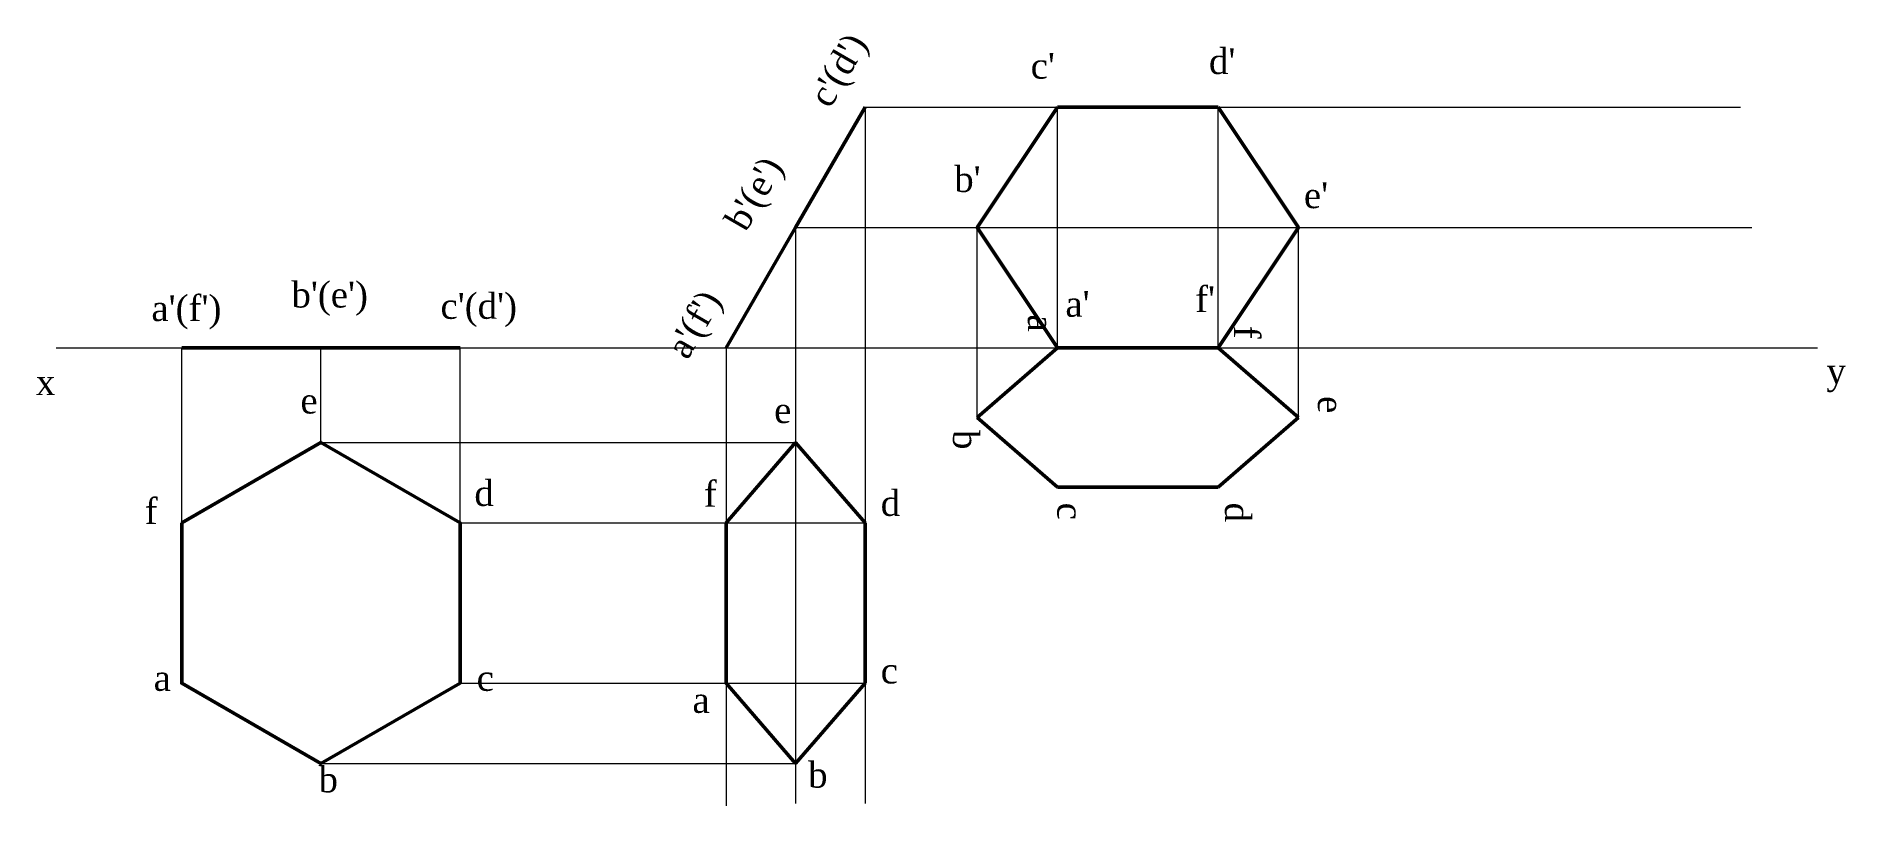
# Paper-space layout 'Layout22' of a CAD drawing. Header units: millimetres. Extents: x 1 to 283, y 18 to 138.
import ezdxf

# ---------------------------------------------------------------- set-up
doc = ezdxf.new("R2010")
doc.units = ezdxf.units.MM
for name, color, linetype, lineweight in [('PROJECTION LINE', 5, 'Continuous', 5), ('VISIBLE LINE', 250, 'Continuous', 50), ('XY LINE', 1, 'Continuous', 15)]:
    doc.layers.add(name, color=color, linetype=linetype, lineweight=lineweight)
doc.styles.get("Standard").update_dxf_attribs({"font": 'times.ttf', "height": 4})

psp = doc.layouts.new('Layout22')

# ---------------------------------------------------------------- linework, layer by layer
at = {"layer": 'PROJECTION LINE'}
for p, q in [((130.26, 126.55), (130.26, 18.12)), ((130.26, 126.55), (266.45, 126.55)), ((160.17, 89.05), (160.17, 126.55)), ((185.17, 89.05), (185.17, 126.55)), ((119.44, 107.8), (119.44, 18.12)), ((119.44, 107.8), (268.21, 107.8)), ((147.67, 78.22), (147.67, 107.8)), ((197.67, 78.22), (197.67, 107.8)), ((23.93, 61.84), (23.93, 89.05)), ((45.58, 74.34), (45.58, 89.05)), ((67.23, 61.84), (67.23, 89.05)), ((108.61, 89.05), (108.61, 17.77)), ((45.58, 74.34), (119.44, 74.34)), ((67.23, 61.84), (130.26, 61.84)), ((67.23, 36.84), (130.26, 36.84)), ((45.58, 24.34), (119.44, 24.34))]:
    psp.add_line(p, q, dxfattribs=at)
at = {"layer": 'VISIBLE LINE'}
for p, q in [((119.44, 107.8), (130.26, 126.55)), ((160.17, 126.55), (147.67, 107.8)), ((185.17, 126.55), (160.17, 126.55)), ((197.67, 107.8), (185.17, 126.55)), ((108.61, 89.05), (119.44, 107.8)), ((147.67, 107.8), (160.17, 89.05)), ((185.17, 89.05), (197.67, 107.8)), ((23.93, 89.05), (45.58, 89.05)), ((45.58, 89.05), (67.23, 89.05)), ((147.67, 78.22), (160.17, 89.05)), ((160.17, 89.05), (185.17, 89.05)), ((160.17, 89.05), (185.17, 89.05)), ((185.17, 89.05), (197.67, 78.22)), ((160.17, 67.4), (147.67, 78.22)), ((197.67, 78.22), (185.17, 67.4)), ((108.61, 61.84), (119.44, 74.34)), ((119.44, 74.34), (130.26, 61.84)), ((185.17, 67.4), (160.17, 67.4)), ((108.61, 36.84), (108.61, 61.84)), ((130.26, 61.84), (130.26, 36.84)), ((119.44, 24.34), (108.61, 36.84)), ((130.26, 36.84), (119.44, 24.34))]:
    psp.add_line(p, q, dxfattribs=at)
psp.add_lwpolyline([(23.93, 61.84), (23.93, 36.84), (45.58, 24.34), (67.23, 36.84), (67.23, 61.84), (45.58, 74.34)], close=True, dxfattribs=at)
at = {"layer": 'XY LINE'}
psp.add_line((4.38, 89.05), (278.44, 89.05), dxfattribs=at)

# ---------------------------------------------------------------- texts
at = {"layer": 'PROJECTION LINE'}
for s, rotation, p in [("c'(d')", 60, (124.8, 126.19)), ("b'(e')", 60, (111.69, 106.98)), ("a'(f')", 60, (102.62, 87.06)), ('a', 270, (155.57, 94.26)), ('f', 270, (187.65, 92.5)), ('e', 270, (200.7, 81.56)), ('b', 270, (143.93, 76.27)), ('c', 270, (160.15, 64.97)), ('d', 270, (186.24, 64.97))]:
    psp.add_text(s, height=4, rotation=rotation, dxfattribs=at).set_placement(p)
for s, p in [("d'", (183.75, 131.7)), ("c'", (156.01, 130.98)), ("b'", (144.12, 113.34)), ("e'", (198.52, 110.82)), ("b'(e')", (41, 95.35)), ("f'", (181.59, 94.63)), ("a'(f')", (19.21, 93.24)), ("c'(d')", (64.19, 93.59)), ("a'", (161.41, 93.91)), ('e', (42.4, 78.85)), ('e', (116.1, 77.37)), ('d', (69.46, 64.46)), ('f', (105.16, 64.33)), ('f', (18.16, 61.65)), ('d', (132.68, 62.91)), ('c', (132.68, 36.82)), ('a', (19.56, 35.67)), ('c', (69.81, 35.67)), ('a', (103.39, 32.24)), ('b', (45.22, 19.87)), ('b', (121.39, 20.6))]:
    psp.add_text(s, height=4, dxfattribs=at).set_placement(p)
at = {"layer": 'XY LINE'}
for s, p in [('x', (1.23, 81.72)), ('y', (279.83, 83.47))]:
    psp.add_text(s, height=4, dxfattribs=at).set_placement(p)

doc.saveas('drawing.dxf')
